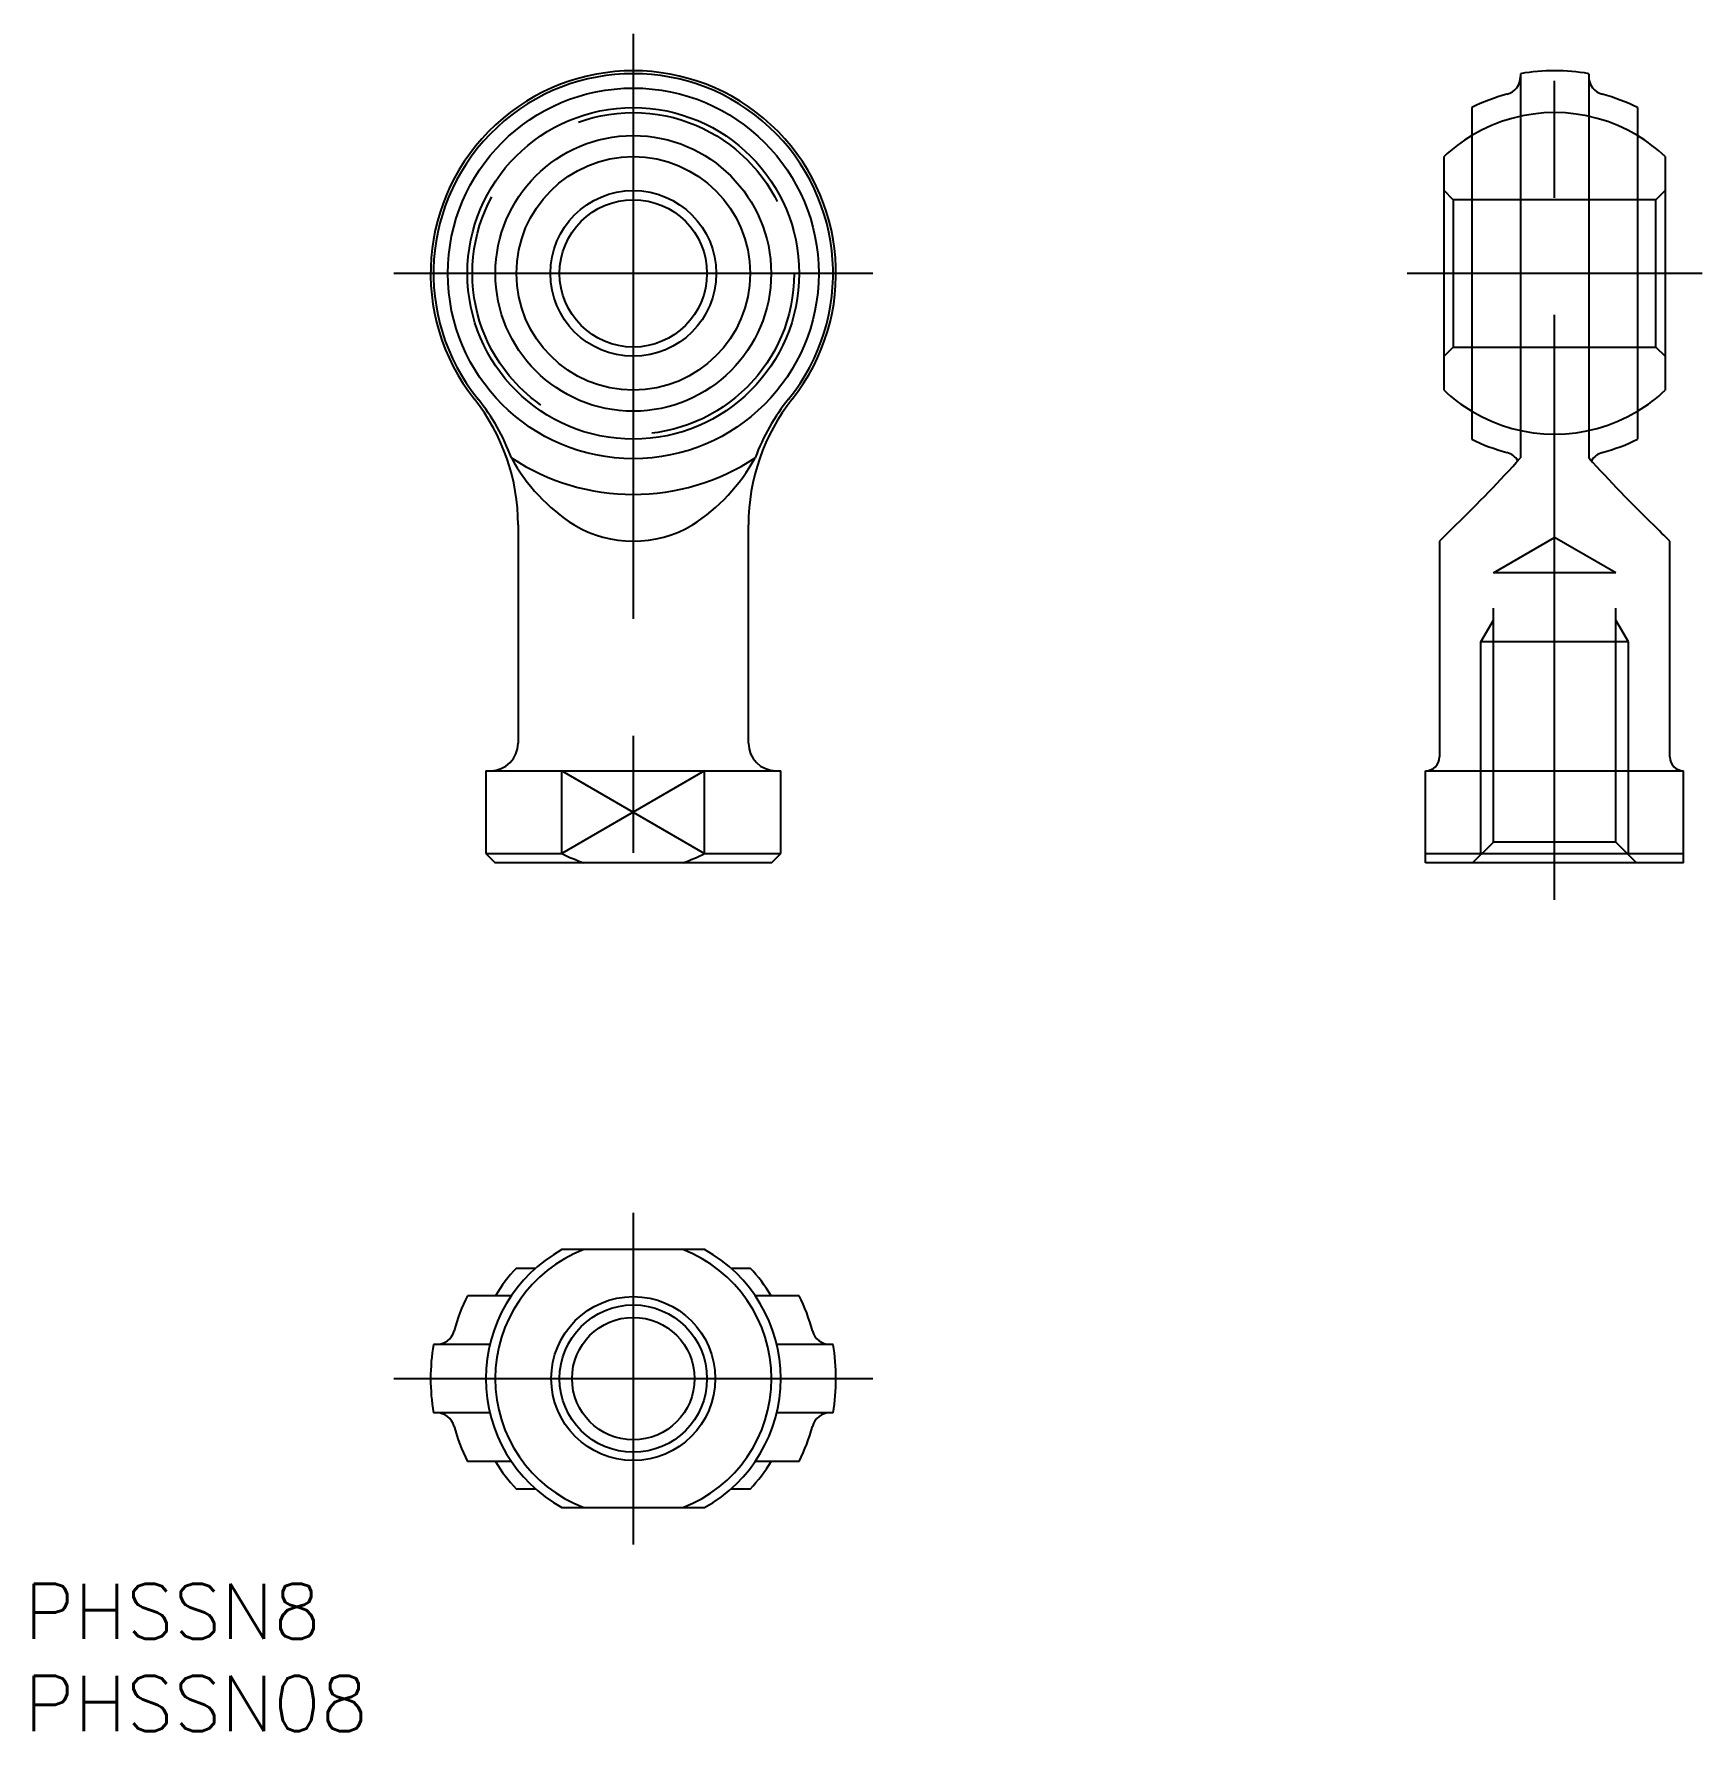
# Model space of a CAD drawing. Extents: x -32.5 to 58, y -19.1 to 73.
import ezdxf

# ---------------------------------------------------------------- set-up
doc = ezdxf.new("R2010")
doc.units = 0
doc.linetypes.add('CENTER', pattern=[50.8, 31.75, -6.35, 6.35, -6.35])
doc.linetypes.add('DASHED', pattern=[19.05, 12.7, -6.35])
doc.layers.get('0').update_dxf_attribs({"linetype": 'CONTINUOUS'})
doc.layers.add('CENTER', color=1, linetype='CENTER')
doc.styles.get("Standard").update_dxf_attribs({"font": 'txt.shx', "height": 3, "bigfont": 'bigfont.shx'})

msp = doc.modelspace()

# ---------------------------------------------------------------- linework, layer by layer
at = {"color": 7, "linetype": 'CONTINUOUS'}
for p, q in [((48.15, 70.843), (48.15, 49.989)), ((51.85, 70.843), (51.85, 49.989)), ((45.5, 69), (45.5, 51)), ((54.5, 69), (54.5, 51)), ((44, 53.659), (44, 66.341)), ((56, 66.341), (56, 53.659)), ((-6.25, 46.346), (-6.25, 34.5)), ((6.25, 34.5), (6.25, 46.346)), ((43.75, 45.463), (43.75, 33.75)), ((56.25, 33.75), (56.25, 45.463)), ((-8, 33), (-8, 28.5)), ((-8, 33), (8, 33)), ((-3.873, 28.5), (-3.873, 33)), ((3.873, 28.5), (3.873, 33)), ((8, 28.5), (8, 33)), ((43, 28), (43, 33)), ((43, 33), (57, 33)), ((57, 28), (57, 33)), ((-8, 28.5), (-3.873, 28.5)), ((-8, 28.5), (-7.5, 28)), ((7.5, 28), (-7.5, 28)), ((3.873, 28.5), (8, 28.5)), ((7.5, 28), (8, 28.5)), ((43, 28.5), (57, 28.5)), ((57, 28), (43, 28)), ((3.873, 7), (-3.873, 7)), ((-6.341, 6), (-5.292, 6)), ((5.292, 6), (6.341, 6)), ((-6.614, 4.5), (-9, 4.5)), ((9, 4.5), (6.614, 4.5)), ((-7.783, 1.85), (-10.843, 1.85)), ((10.843, 1.85), (7.783, 1.85)), ((-7.783, -1.85), (-10.843, -1.85)), ((10.843, -1.85), (7.783, -1.85)), ((-6.614, -4.5), (-9, -4.5)), ((9, -4.5), (6.614, -4.5)), ((-5.292, -6), (-6.341, -6)), ((6.341, -6), (5.292, -6)), ((-3.873, -7), (3.873, -7))]:
    msp.add_line(p, q, dxfattribs=at)
at = {"color": 3, "linetype": 'DASHED'}
for p, q in [((44.5, 64), (44, 64.5)), ((55.5, 64), (56, 64.5)), ((55.5, 64), (44.5, 64)), ((44.5, 64), (44.5, 56)), ((55.5, 56), (55.5, 64)), ((44.5, 56), (44, 55.5)), ((44.5, 56), (55.5, 56)), ((55.5, 56), (56, 55.5)), ((46.676, 43.75), (50, 45.669)), ((53.324, 43.75), (50, 45.669)), ((46.676, 29.125), (46.676, 43.75)), ((53.324, 43.75), (46.676, 43.75)), ((53.324, 29.125), (53.324, 43.75)), ((46, 40), (46.676, 41.172)), ((54, 40), (53.324, 41.172)), ((46, 28.448), (46, 40)), ((54, 40), (46, 40)), ((54, 28.448), (54, 40)), ((46.676, 29.125), (45.551, 28)), ((53.324, 29.125), (46.676, 29.125)), ((53.324, 29.125), (54.449, 28))]:
    msp.add_line(p, q, dxfattribs=at)
at = {"color": 3, "linetype": 'CONTINUOUS'}
for p, q in [((-3.873, 33), (3.873, 28.5)), ((3.873, 33), (-3.873, 28.5))]:
    msp.add_line(p, q, dxfattribs=at)
at = {"color": 7, "linetype": 'CONTINUOUS'}
for centre, radius in [((0, 60), 10.062), ((0, 60), 9), ((0, 60), 7.481), ((0, 60), 6.341), ((0, 60), 4.5), ((0, 60), 4), ((0, 0), 4.449), ((0, 0), 3.324)]:
    msp.add_circle(centre, radius, dxfattribs=at)
at = {"color": 3, "linetype": 'DASHED'}
msp.add_circle((0, 60), 8.73, dxfattribs=at)
at = {"color": 3, "linetype": 'CONTINUOUS'}
msp.add_circle((0, 0), 4, dxfattribs=at)
at = {"color": 7, "linetype": 'CONTINUOUS'}
for centre, radius, start, end in [((0, 60), 11, 321.63668, 218.36332), ((50, 60), 11, 80.31788, 99.68212), ((0, 60), 10.843, 320.97833, 219.02167), ((47.15, 70.689), 1, 284.92958, 0), ((52.85, 70.689), 1, 180, 255.07042), ((50, 60), 10.062, 104.92958, 116.56505), ((50, 60), 10.062, 63.43495, 75.07042), ((50, 60), 8.73, 121.02847, 133.41559), ((50, 60), 8.73, 46.58441, 58.97153), ((50, 60), 8.73, 226.58441, 238.97153), ((50, 60), 8.73, 301.02847, 313.41559), ((-17.25, 46.346), 11, 0, 38.36332), ((-17.046, 46.174), 11.105, 20.09314, 39.0672), ((17.25, 46.346), 11, 141.63668, 180), ((17.045, 46.175), 11.103, 140.93177, 159.90789), ((50, 60), 10.062, 243.43495, 255.07042), ((50, 60), 10.062, 284.92958, 296.56505), ((0, 60), 12, 236.53439, 303.46561), ((2.215, 54.83), 10.072, 208.72732, 237.3941), ((-2.308, 54.917), 10.195, 302.78208, 331.09651), ((-6.759, 99.391), 73.862, 314.09628, 318.02229), ((47.15, 49.311), 1, 31.19838, 75.07042), ((109.45, 101.984), 77.596, 222.07222, 225.80921), ((52.85, 49.311), 1, 104.92958, 148.78124), ((0, 51.748), 6.285, 239.26247, 300.73753), ((256.589, -167.876), 301.354, 134.69469, 134.93287), ((-156.589, -167.876), 301.354, 45.06713, 45.30531), ((-7.75, 34.5), 1.5, 270, 0), ((7.75, 34.5), 1.5, 180, 270), ((43, 33.75), 0.75, 270, 0), ((57, 33.75), 0.75, 180, 270), ((1.435, 39.387), 12.112, 244.00961, 250.07683), ((-1.439, 39.398), 12.124, 289.92633, 295.98723), ((0, 0), 8, 118.95502, 241.04498), ((0, 0), 7.5, 111.03947, 248.96053), ((0, 0), 7.5, 291.03947, 68.96053), ((0, 0), 8, 298.95502, 61.04498), ((0, 0), 8.73, 136.58441, 148.97153), ((0, 0), 8.73, 31.02847, 43.41559), ((0, 0), 10.062, 153.43495, 165.07042), ((0, 0), 10.062, 14.92958, 26.56505), ((0, 0), 11, 170.31788, 189.68212), ((-10.689, 2.85), 1, 270, 345.07042), ((10.689, 2.85), 1, 194.92958, 270), ((0, 0), 11, 350.31788, 9.68212), ((-10.689, -2.85), 1, 14.92958, 90), ((0, 0), 10.062, 194.92958, 206.56505), ((0, 0), 10.062, 333.43495, 345.07042), ((10.689, -2.85), 1, 90, 165.07042), ((0, 0), 8.73, 211.02847, 223.41559), ((0, 0), 8.73, 316.58441, 328.97153)]:
    msp.add_arc(centre, radius, start, end, dxfattribs=at)
at = {"color": 3, "linetype": 'DASHED'}
for start, end in [(58.97153, 121.02847), (238.97153, 301.02847)]:
    msp.add_arc((50, 60), 8.73, start, end, dxfattribs=at)
at = {"layer": 'CENTER', "color": 1, "linetype": 'CENTER'}
for p, q in [((0, 73), (0, 26)), ((50, 26), (50, 73)), ((13, 60), (-13, 60)), ((58, 60), (42, 60)), ((0, 9), (0, -9)), ((-13, 0), (13, 0))]:
    msp.add_line(p, q, dxfattribs=at)

# ---------------------------------------------------------------- texts
at = {"color": 7, "linetype": 'CONTINUOUS'}
for s, p in [('PHSSN8', (-33.04, -14.135)), ('PHSSN08', (-33.04, -19.135))]:
    msp.add_text(s, height=3, dxfattribs=at).set_placement(p)

doc.saveas('drawing.dxf')
